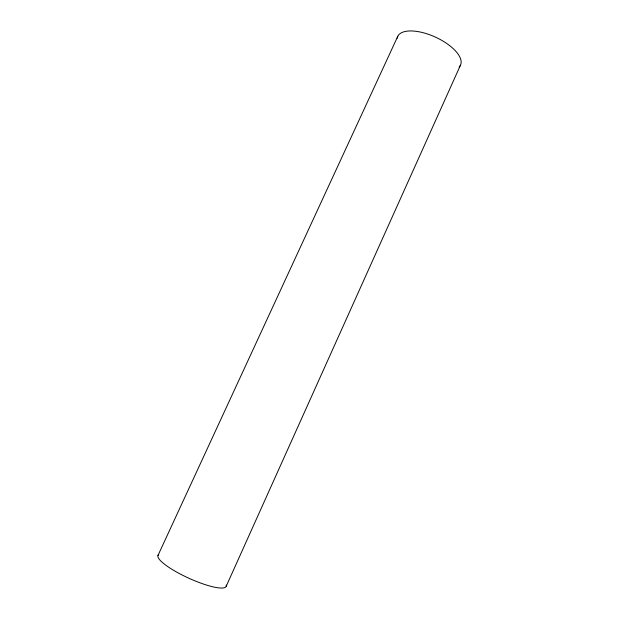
<?xml version="1.0" encoding="UTF-8"?>
<svg xmlns="http://www.w3.org/2000/svg" width="619" height="619" viewBox="0 0 619 619"><rect width="100%" height="100%" fill="white"/><g stroke="black" fill="none" stroke-linecap="round" stroke-linejoin="round"><path stroke-width="0.93" d="M226.206 586.27L460.42 65.289M157.977 555.452L397.808 36.25M226.221 585.04A37.442 7.993 24.5 0 1 189.275 578.417A37.442 7.993 24.5 0 1 158.75 554.554M397.189 38.308A34.517 14.995 24.5 0 1 435.83 37.295A34.517 14.995 24.5 0 1 459.136 67.038"/></g></svg>
